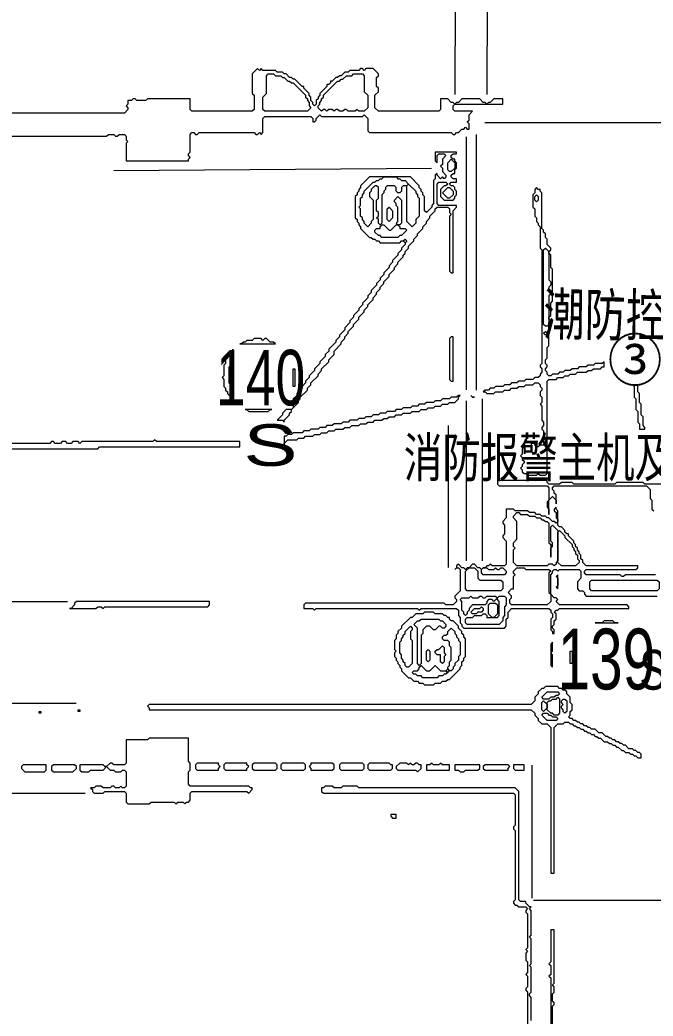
# Model space of a CAD drawing. Extents: x 20 to 3943, y 20 to 2783.
# Drawn here: x 2125 to 2482, y 1604 to 2164 of the extents above; entities that cross this region are included whole.
import ezdxf

# ---------------------------------------------------------------- set-up
doc = ezdxf.new("R2010")
doc.units = 0
for name, color, linetype, lineweight in [('OCR_TEXT', 6, 'Continuous', 0), ('TRACE_CURVE', 6, 'Continuous', 0), ('TRACE_STRAIGHT', 5, 'Continuous', 0), ('TRACE_TEXT_SYMBOL', 6, 'Continuous', 0)]:
    doc.layers.add(name, color=color, linetype=linetype, lineweight=lineweight)
doc.styles.add('wqy-unicode', font='wqy-unicode.lff')

msp = doc.modelspace()

# ---------------------------------------------------------------- linework, layer by layer
at = {"layer": 'TRACE_CURVE', "color": 6}
for points in [[(2359, 2090), (2359, 2085), (2360, 2084), (2360, 2088), (2361, 2089), (2364, 2089), (2365, 2088), (2363, 2086), (2363, 2083), (2362, 2082), (2363, 2081), (2363, 2079), (2365, 2077), (2365, 2076), (2364, 2075), (2363, 2076), (2362, 2075), (2360, 2077), (2360, 2078), (2359, 2077), (2359, 2075), (2358, 2074), (2358, 2061), (2357, 2060), (2357, 2059), (2354, 2056), (2353, 2057), (2353, 2065), (2352, 2066), (2352, 2067), (2351, 2068), (2351, 2069), (2350, 2070), (2350, 2071), (2345, 2076), (2322, 2076), (2317, 2071), (2317, 2070), (2316, 2069), (2316, 2068), (2315, 2067), (2315, 2066), (2314, 2065), (2314, 2053), (2315, 2052), (2315, 2051), (2316, 2050), (2316, 2049), (2317, 2048), (2317, 2047), (2322, 2042), (2323, 2042), (2324, 2041), (2325, 2041), (2326, 2040), (2327, 2040), (2328, 2039), (2339, 2039), (2340, 2040), (2341, 2040), (2342, 2039), (2342, 2038), (2340, 2036), (2340, 2035)], [(2367, 2056), (2368, 2055), (2367, 2054), (2367, 2023), (2368, 2022), (2369, 2022), (2369, 2057), (2371, 2059), (2371, 2060), (2361, 2060), (2360, 2061), (2360, 2072), (2361, 2073), (2365, 2073), (2366, 2072), (2365, 2071), (2364, 2071), (2362, 2069), (2362, 2065), (2364, 2063), (2369, 2063), (2370, 2064), (2370, 2065), (2371, 2066), (2371, 2068), (2370, 2069), (2370, 2070), (2369, 2071), (2368, 2071), (2367, 2072), (2368, 2073), (2371, 2073), (2371, 2075), (2369, 2075), (2368, 2076), (2368, 2077), (2369, 2078), (2370, 2078), (2370, 2080), (2371, 2081), (2371, 2084), (2370, 2085), (2370, 2086), (2369, 2086), (2368, 2087), (2368, 2088), (2369, 2089), (2371, 2089), (2371, 2090), (2359, 2090)], [(2416, 2070), (2415, 2069), (2415, 2067), (2414, 2066), (2414, 2059), (2415, 2058), (2415, 2054), (2416, 2053), (2416, 2051), (2417, 2050), (2417, 2049), (2418, 2048), (2418, 2036), (2419, 2035), (2419, 1971), (2418, 1970), (2418, 1969), (2419, 1968), (2419, 1966), (2418, 1965), (2418, 1964), (2417, 1963), (2415, 1963), (2414, 1962), (2410, 1962), (2409, 1961), (2406, 1961), (2405, 1960), (2402, 1960), (2401, 1959), (2398, 1959), (2397, 1958), (2393, 1958), (2392, 1957), (2390, 1957), (2389, 1956), (2387, 1956), (2386, 1955), (2387, 1955), (2388, 1954), (2392, 1954), (2393, 1955), (2397, 1955), (2398, 1956), (2401, 1956), (2402, 1957), (2405, 1957), (2406, 1958), (2409, 1958), (2410, 1959), (2414, 1959), (2415, 1960), (2417, 1960), (2418, 1959), (2418, 1958), (2419, 1957), (2419, 1956), (2418, 1955), (2418, 1953), (2419, 1952), (2419, 1949), (2418, 1948), (2419, 1947), (2419, 1939)], [(2439, 1968), (2436, 1968), (2435, 1967), (2432, 1967), (2431, 1966), (2429, 1966), (2428, 1965), (2425, 1965), (2424, 1964), (2423, 1964), (2422, 1965), (2422, 1966), (2421, 1967), (2421, 1968), (2422, 1969), (2422, 1970), (2421, 1971), (2421, 1973), (2422, 1974), (2422, 1980), (2423, 1981), (2423, 1988), (2422, 1989), (2423, 1990), (2423, 1994), (2424, 1995), (2423, 1996), (2423, 1997), (2424, 1998), (2424, 2005), (2425, 2006), (2425, 2024), (2424, 2025), (2424, 2032), (2423, 2033), (2423, 2034), (2424, 2035), (2424, 2036), (2422, 2038), (2422, 2041), (2421, 2042), (2421, 2044), (2420, 2045), (2420, 2046), (2419, 2047), (2419, 2067), (2418, 2068), (2418, 2069), (2417, 2069), (2416, 2070)], [(2283, 1951), (2283, 1952), (2287, 1956), (2287, 1957), (2289, 1959), (2289, 1960), (2293, 1964), (2293, 1965), (2295, 1967), (2295, 1968), (2299, 1972), (2299, 1973), (2302, 1976), (2302, 1978), (2306, 1982), (2306, 1983), (2308, 1985), (2308, 1986), (2310, 1988), (2310, 1989), (2313, 1992), (2313, 1993), (2316, 1996), (2316, 1997), (2319, 2000), (2319, 2001), (2321, 2003), (2321, 2004), (2324, 2007), (2324, 2008), (2326, 2010), (2326, 2011), (2328, 2013), (2328, 2014), (2330, 2016), (2330, 2017), (2333, 2020), (2333, 2021), (2336, 2024), (2336, 2025), (2338, 2027), (2338, 2028), (2341, 2031), (2341, 2032), (2342, 2033), (2342, 2034), (2344, 2036), (2344, 2037), (2347, 2040), (2347, 2041), (2349, 2043), (2349, 2044), (2352, 2047), (2352, 2048), (2354, 2050), (2354, 2051), (2356, 2053), (2356, 2054), (2359, 2057), (2359, 2058), (2360, 2059), (2366, 2059), (2367, 2058), (2367, 2056)], [(2340, 2035), (2338, 2033), (2338, 2032), (2335, 2029), (2335, 2028), (2333, 2026), (2333, 2025), (2330, 2022), (2330, 2021), (2328, 2019), (2328, 2018), (2326, 2016), (2326, 2015), (2323, 2012), (2323, 2011), (2321, 2009), (2321, 2008), (2318, 2005), (2318, 2004), (2316, 2002), (2316, 2001), (2313, 1998), (2313, 1997), (2311, 1995), (2311, 1994), (2308, 1991), (2308, 1990), (2305, 1987), (2305, 1986), (2303, 1984), (2303, 1983), (2299, 1979), (2299, 1978), (2297, 1976), (2297, 1975), (2294, 1972), (2294, 1971), (2291, 1968), (2291, 1967), (2288, 1964), (2288, 1963), (2286, 1961), (2286, 1960), (2284, 1958), (2284, 1957), (2281, 1954), (2281, 1953), (2279, 1951), (2279, 1946), (2278, 1945), (2275, 1945), (2273, 1943), (2273, 1942), (2270, 1939), (2273, 1939), (2274, 1938), (2274, 1939), (2277, 1942), (2277, 1943), (2278, 1944), (2278, 1945), (2282, 1949), (2282, 1950), (2283, 1951)], [(2419, 1939), (2420, 1938), (2420, 1936), (2419, 1935), (2419, 1934), (2420, 1933), (2420, 1929), (2421, 1928), (2421, 1926), (2420, 1925), (2418, 1925), (2417, 1924), (2416, 1924), (2415, 1925), (2415, 1926), (2413, 1926), (2413, 1925), (2412, 1924), (2409, 1924), (2408, 1923), (2408, 1920), (2407, 1919), (2408, 1918), (2408, 1917), (2409, 1916), (2409, 1915), (2408, 1914), (2408, 1913), (2407, 1912), (2408, 1911), (2408, 1910), (2409, 1909), (2410, 1909), (2411, 1908), (2416, 1908), (2417, 1909), (2418, 1908), (2421, 1908), (2422, 1909), (2422, 1961), (2423, 1962), (2427, 1962), (2428, 1963), (2431, 1963), (2432, 1964), (2434, 1964), (2435, 1965), (2438, 1965), (2439, 1966), (2444, 1966), (2445, 1967), (2447, 1967), (2448, 1968), (2452, 1968), (2453, 1969), (2454, 1969), (2454, 1972), (2453, 1971), (2449, 1971), (2448, 1970), (2445, 1970), (2444, 1969), (2440, 1969), (2439, 1968)], [(2427, 1890), (2426, 1889), (2426, 1888), (2427, 1887), (2427, 1884), (2428, 1883), (2428, 1882), (2427, 1881), (2426, 1882), (2425, 1882), (2423, 1884), (2422, 1884), (2421, 1885), (2419, 1885), (2418, 1886), (2416, 1886), (2415, 1887), (2412, 1887), (2411, 1888), (2404, 1888), (2403, 1889), (2399, 1889), (2399, 1884), (2397, 1882), (2397, 1881), (2398, 1880), (2398, 1875), (2397, 1874), (2397, 1873), (2399, 1871), (2399, 1858), (2398, 1857), (2391, 1857), (2390, 1858), (2389, 1857), (2388, 1857), (2387, 1856), (2386, 1856), (2385, 1855), (2384, 1856), (2383, 1856), (2381, 1858), (2380, 1858), (2378, 1856), (2377, 1856), (2376, 1855), (2375, 1856), (2374, 1856), (2372, 1858), (2371, 1857), (2371, 1856), (2370, 1855), (2371, 1856), (2372, 1856), (2373, 1855), (2373, 1843), (2370, 1840), (2370, 1839), (2371, 1838), (2371, 1837), (2369, 1835), (2365, 1835), (2364, 1836), (2286, 1836)], [(2442, 1859), (2442, 1860), (2441, 1861), (2441, 1863), (2440, 1864), (2440, 1865), (2439, 1866), (2439, 1867), (2438, 1868), (2438, 1869), (2437, 1870), (2437, 1871), (2434, 1874), (2434, 1875), (2433, 1875), (2432, 1876), (2432, 1877), (2430, 1879), (2429, 1879), (2428, 1880), (2428, 1888), (2427, 1889), (2427, 1890)], [(2483, 1852), (2466, 1852), (2465, 1851), (2464, 1851), (2463, 1852), (2444, 1852), (2443, 1853), (2443, 1854), (2444, 1855), (2472, 1855), (2473, 1856), (2473, 1857), (2444, 1857), (2442, 1859)], [(2286, 1836), (2285, 1835), (2285, 1833), (2290, 1833), (2291, 1832), (2292, 1833), (2349, 1833), (2350, 1832), (2351, 1833), (2371, 1833), (2372, 1832), (2372, 1829), (2373, 1828), (2373, 1825), (2374, 1824), (2374, 1823), (2375, 1822), (2398, 1822), (2399, 1823), (2399, 1827), (2400, 1828), (2400, 1831), (2402, 1833), (2423, 1833), (2424, 1832), (2424, 1831), (2425, 1830), (2425, 1828), (2424, 1827), (2424, 1821), (2425, 1820), (2425, 1819), (2426, 1819), (2426, 1821), (2425, 1822), (2425, 1823), (2426, 1824), (2426, 1826), (2427, 1827), (2427, 1830), (2426, 1831), (2427, 1832), (2428, 1832), (2429, 1833), (2468, 1833), (2468, 1834), (2467, 1835), (2429, 1835), (2427, 1837), (2428, 1838), (2427, 1839), (2426, 1839), (2424, 1841), (2424, 1852), (2425, 1853), (2425, 1854), (2426, 1855), (2427, 1855), (2428, 1854), (2429, 1855), (2440, 1855), (2441, 1854), (2441, 1850), (2439, 1848)], [(2439, 1848), (2439, 1844), (2440, 1843), (2442, 1843), (2443, 1842), (2443, 1841), (2444, 1840), (2484, 1840)], [(2297, 1733), (2296, 1732), (2295, 1732), (2295, 1730), (2296, 1729), (2403, 1729), (2404, 1728), (2404, 1711), (2403, 1710), (2403, 1709), (2404, 1708), (2404, 1669), (2403, 1668), (2403, 1667), (2404, 1666), (2405, 1666), (2406, 1665), (2410, 1665), (2411, 1664), (2410, 1663), (2410, 1662), (2411, 1661), (2411, 1642), (2410, 1641), (2411, 1640), (2410, 1639), (2410, 1635), (2411, 1634), (2411, 1628), (2410, 1627), (2411, 1626), (2411, 1620), (2410, 1619), (2410, 1618), (2411, 1617), (2411, 1584)], [(2307, 1733), (2306, 1732), (2302, 1732), (2301, 1733), (2297, 1733)], [(2413, 1601), (2413, 1614), (2412, 1615), (2412, 1616), (2413, 1617), (2413, 1631), (2412, 1632), (2413, 1633), (2413, 1647), (2412, 1648), (2413, 1649), (2413, 1663), (2412, 1664), (2413, 1665), (2412, 1665), (2410, 1667), (2410, 1668), (2407, 1668), (2406, 1669), (2406, 1730), (2404, 1732), (2316, 1732), (2315, 1733), (2307, 1733)]]:
    msp.add_lwpolyline(points, dxfattribs=at)
for points in [[(2368, 2086), (2370, 2084), (2370, 2081), (2368, 2079), (2367, 2079), (2366, 2080), (2366, 2084)], [(2329, 2075), (2330, 2076), (2337, 2076), (2338, 2075), (2339, 2075), (2340, 2074), (2342, 2074), (2344, 2072), (2343, 2071), (2341, 2071), (2340, 2070), (2340, 2068), (2339, 2067), (2338, 2067), (2337, 2068), (2337, 2070), (2336, 2071), (2332, 2071), (2331, 2070), (2331, 2069), (2330, 2068), (2330, 2067), (2329, 2066), (2329, 2050), (2328, 2049), (2327, 2050), (2327, 2052), (2326, 2053), (2327, 2054), (2327, 2056), (2326, 2057), (2326, 2063), (2327, 2064), (2327, 2070), (2326, 2071), (2325, 2071), (2323, 2069), (2323, 2068), (2322, 2067), (2322, 2065), (2324, 2063), (2324, 2052), (2323, 2051), (2323, 2050), (2321, 2048), (2319, 2050), (2319, 2051), (2318, 2052), (2318, 2053), (2317, 2054), (2317, 2058), (2316, 2059), (2317, 2060), (2317, 2064), (2318, 2065), (2318, 2066), (2319, 2067), (2319, 2068), (2324, 2073), (2325, 2073), (2326, 2074), (2327, 2074), (2328, 2075)], [(2343, 2071), (2344, 2072), (2348, 2068), (2348, 2067), (2349, 2066), (2349, 2065), (2350, 2064), (2350, 2054), (2348, 2052), (2348, 2050), (2346, 2048), (2343, 2051)], [(2366, 2070), (2367, 2070), (2369, 2068), (2369, 2066), (2367, 2064), (2366, 2064), (2363, 2067)], [(2338, 2065), (2340, 2063), (2340, 2050), (2339, 2049), (2338, 2049), (2337, 2050), (2338, 2051), (2338, 2059), (2337, 2060), (2337, 2061), (2336, 2062), (2336, 2063)], [(2415, 2065), (2416, 2066), (2417, 2065), (2417, 2063), (2416, 2062), (2415, 2063)], [(2332, 2058), (2333, 2059), (2335, 2057), (2335, 2053), (2333, 2051), (2332, 2052)], [(2328, 2048), (2329, 2049), (2330, 2049), (2333, 2046), (2334, 2046), (2337, 2049), (2338, 2049), (2339, 2048), (2339, 2047), (2342, 2047), (2343, 2046), (2340, 2043), (2339, 2043), (2338, 2042), (2329, 2042), (2328, 2043), (2327, 2043), (2325, 2045), (2325, 2046), (2326, 2047), (2328, 2047)], [(2341, 2040), (2342, 2041), (2343, 2040), (2342, 2039)], [(2420, 2035), (2421, 2036), (2423, 2034), (2423, 2018), (2424, 2017), (2424, 2015), (2423, 2014), (2423, 2013), (2424, 2012), (2424, 2010), (2423, 2009), (2423, 1993), (2422, 1992), (2421, 1992), (2420, 1993)], [(2420, 1988), (2421, 1989), (2422, 1988), (2421, 1987)], [(2405, 1887), (2406, 1887), (2407, 1886), (2411, 1886), (2412, 1885), (2415, 1885), (2416, 1884), (2418, 1884), (2419, 1883), (2420, 1883), (2421, 1882), (2422, 1882), (2423, 1881), (2423, 1870), (2424, 1869), (2424, 1862), (2424, 1867), (2425, 1868), (2425, 1870), (2424, 1871), (2424, 1879), (2425, 1880), (2428, 1877), (2428, 1860), (2427, 1859), (2427, 1858), (2426, 1857), (2425, 1858), (2423, 1858), (2422, 1857), (2405, 1857), (2403, 1859), (2403, 1866), (2404, 1867), (2403, 1868), (2403, 1870), (2405, 1872), (2405, 1882), (2403, 1884), (2403, 1885)], [(2428, 1876), (2429, 1877), (2432, 1874), (2432, 1873), (2436, 1869), (2436, 1868), (2437, 1867), (2437, 1866), (2438, 1865), (2438, 1864), (2439, 1863), (2439, 1861), (2440, 1860), (2440, 1859), (2438, 1857), (2430, 1857), (2428, 1859)], [(2378, 1856), (2381, 1856), (2383, 1854), (2383, 1850), (2384, 1849), (2396, 1849), (2397, 1848), (2397, 1844), (2396, 1843), (2377, 1843), (2376, 1844), (2376, 1854)], [(2385, 1855), (2386, 1856), (2388, 1856), (2389, 1855), (2392, 1855), (2393, 1856), (2394, 1855), (2395, 1855), (2396, 1856), (2397, 1856), (2399, 1854), (2399, 1853), (2398, 1852), (2386, 1852), (2385, 1853)], [(2405, 1856), (2409, 1856), (2410, 1855), (2423, 1855), (2424, 1854), (2423, 1853), (2423, 1842), (2424, 1841), (2424, 1837), (2422, 1835), (2402, 1835), (2401, 1836), (2401, 1838), (2402, 1839), (2402, 1840), (2400, 1842), (2402, 1844), (2403, 1844), (2403, 1851), (2404, 1852), (2403, 1853), (2403, 1854)], [(2446, 1848), (2447, 1849), (2484, 1849), (2485, 1848), (2485, 1844), (2484, 1843), (2447, 1843), (2446, 1844)], [(2378, 1839), (2379, 1840), (2380, 1839), (2383, 1839), (2384, 1840), (2385, 1840), (2386, 1839), (2387, 1839), (2388, 1840), (2393, 1840), (2394, 1839), (2392, 1837), (2391, 1838), (2389, 1838), (2388, 1837), (2388, 1836), (2387, 1835), (2380, 1835), (2378, 1833), (2378, 1832), (2377, 1831), (2377, 1830), (2376, 1829), (2375, 1830), (2375, 1831), (2374, 1832), (2374, 1837), (2373, 1838), (2374, 1839)], [(2394, 1839), (2395, 1840), (2398, 1840), (2399, 1839), (2399, 1835), (2398, 1834), (2398, 1829), (2397, 1828), (2397, 1826), (2395, 1824), (2377, 1824), (2376, 1825), (2376, 1827), (2377, 1828), (2380, 1828), (2381, 1829), (2385, 1829), (2386, 1830), (2387, 1830), (2388, 1829), (2388, 1828), (2394, 1828), (2395, 1829), (2395, 1837), (2394, 1838)], [(2389, 1835), (2390, 1836), (2393, 1836), (2394, 1835), (2394, 1830), (2392, 1828), (2391, 1828), (2389, 1830)], [(2384, 1833), (2385, 1834), (2386, 1833), (2386, 1832), (2385, 1831), (2383, 1831), (2382, 1830), (2380, 1830), (2379, 1831), (2381, 1833)]]:
    msp.add_lwpolyline(points, close=True, dxfattribs=at)
at = {"layer": 'TRACE_STRAIGHT', "color": 5}
for p, q in [((2370.182, 2122.372), (2370.46, 2193.63)), ((2388.306, 2122.374), (2388.358, 2193.625)), ((2386.876, 2106.71), (2536.876, 2106.694)), ((2376.476, 2098.625), (2376.483, 1956.125)), ((2382, 2100), (2382, 1956)), ((2178.117, 2079.735), (2356.876, 2081.029)), ((2376.473, 1949.875), (2376.484, 1859.875)), ((2385.475, 1951.125), (2385.49, 1859.875)), ((2366.181, 1936.126), (2366.233, 1856.125)), ((2085, 1837), (2152, 1837)), ((2043.12, 1779.864), (2156.875, 1779.632)), ((2413.542, 1669.875), (2413.546, 1744.875)), ((2093, 1729), (2162, 1729)), ((2414.375, 1668.726), (2531.875, 1668.766))]:
    msp.add_line(p, q, dxfattribs=at)
at = {"layer": 'TRACE_TEXT_SYMBOL', "color": 6}
for points in [[(2259, 2137), (2256, 2134), (2256, 2123), (2257, 2122), (2257, 2114), (2256, 2113), (2222, 2113), (2221, 2114), (2221, 2120), (2197, 2120), (2196, 2119), (2191, 2119), (2190, 2120), (2189, 2120), (2188, 2119), (2186, 2119), (2186, 2117), (2185, 2116), (2186, 2115), (2186, 2114), (2184, 2112), (2081, 2112)], [(2318, 2137), (2317, 2137), (2316, 2136), (2311, 2136), (2310, 2135), (2308, 2135), (2306, 2133), (2305, 2133), (2304, 2132), (2303, 2132), (2301, 2130), (2300, 2130), (2300, 2129), (2299, 2128), (2298, 2128), (2298, 2127), (2294, 2123), (2294, 2122), (2293, 2121), (2293, 2120), (2292, 2119), (2292, 2117), (2291, 2116), (2290, 2117), (2290, 2118), (2289, 2119), (2289, 2121), (2288, 2122), (2288, 2123), (2285, 2126), (2285, 2127), (2284, 2127), (2280, 2131), (2279, 2131), (2278, 2132), (2277, 2132), (2275, 2134), (2274, 2134), (2273, 2135), (2270, 2135), (2269, 2136), (2262, 2136), (2261, 2137), (2260, 2136), (2259, 2137)], [(2289, 2110), (2290, 2109), (2290, 2107), (2291, 2107), (2292, 2108), (2292, 2109), (2294, 2111), (2295, 2110), (2318, 2110), (2319, 2111), (2321, 2109), (2321, 2102), (2322, 2101), (2368, 2101), (2369, 2100), (2370, 2100), (2371, 2101), (2372, 2101), (2374, 2103), (2375, 2103), (2376, 2104), (2377, 2103), (2378, 2103), (2378, 2106), (2377, 2107), (2378, 2108), (2378, 2111), (2380, 2113), (2370, 2113), (2369, 2114), (2369, 2116), (2370, 2117), (2397, 2117), (2397, 2120), (2392, 2120), (2390, 2118), (2389, 2118), (2388, 2117), (2387, 2118), (2386, 2118), (2384, 2120), (2374, 2120), (2372, 2118), (2371, 2118), (2370, 2117), (2369, 2118), (2368, 2118), (2366, 2120), (2362, 2120), (2362, 2114), (2361, 2113), (2327, 2113), (2325, 2115), (2325, 2122), (2327, 2124), (2327, 2126), (2326, 2127), (2326, 2132), (2327, 2133), (2327, 2134), (2324, 2137), (2320, 2137), (2319, 2136), (2318, 2137)], [(2090, 2099), (2174, 2099), (2175, 2100), (2178, 2100), (2179, 2099), (2180, 2099), (2181, 2100), (2184, 2100), (2185, 2099), (2185, 2097), (2186, 2096), (2185, 2095), (2185, 2085), (2220, 2085), (2220, 2086), (2221, 2087), (2220, 2088), (2220, 2089), (2221, 2090), (2221, 2100), (2222, 2101), (2223, 2101), (2224, 2100), (2225, 2100), (2226, 2101), (2257, 2101), (2258, 2100), (2259, 2100), (2260, 2101), (2261, 2100), (2262, 2101), (2262, 2109), (2263, 2110), (2289, 2110)], [(2372, 1953), (2371, 1952), (2368, 1952), (2367, 1951), (2363, 1951), (2362, 1950), (2359, 1950), (2358, 1949), (2354, 1949), (2353, 1948), (2350, 1948), (2349, 1947), (2346, 1947), (2345, 1946), (2341, 1946), (2340, 1945), (2337, 1945), (2336, 1944), (2332, 1944), (2331, 1943), (2328, 1943), (2327, 1942), (2324, 1942), (2323, 1941), (2320, 1941), (2319, 1940), (2316, 1940), (2315, 1939), (2311, 1939), (2310, 1938), (2307, 1938), (2306, 1937), (2302, 1937), (2301, 1936), (2298, 1936), (2297, 1935), (2294, 1935), (2293, 1934), (2289, 1934), (2288, 1933), (2285, 1933), (2284, 1932), (2279, 1932), (2278, 1931), (2276, 1931), (2275, 1930), (2274, 1930), (2274, 1924), (2274, 1926), (2276, 1928), (2281, 1928), (2282, 1929), (2285, 1929), (2286, 1930), (2290, 1930), (2291, 1931), (2294, 1931), (2295, 1932), (2298, 1932), (2299, 1933), (2302, 1933), (2303, 1934), (2307, 1934), (2308, 1935)], [(2308, 1935), (2311, 1935), (2312, 1936), (2316, 1936), (2317, 1937), (2320, 1937), (2321, 1938), (2324, 1938), (2325, 1939), (2329, 1939), (2330, 1940), (2332, 1940), (2333, 1941), (2336, 1941), (2337, 1942), (2340, 1942), (2341, 1943), (2345, 1943), (2346, 1944), (2350, 1944), (2351, 1945), (2354, 1945), (2355, 1946), (2358, 1946), (2359, 1947), (2362, 1947), (2363, 1948), (2366, 1948), (2367, 1949), (2370, 1949), (2372, 1951), (2372, 1952), (2373, 1953), (2372, 1953)], [(2149, 1927), (2148, 1926), (2145, 1926), (2144, 1927), (2143, 1927), (2142, 1926), (2085, 1926)], [(2113, 1923), (2169, 1923), (2170, 1924), (2249, 1924), (2249, 1927), (2202, 1927), (2201, 1928), (2200, 1927), (2160, 1927), (2159, 1926), (2158, 1927), (2155, 1927), (2154, 1926), (2152, 1926), (2151, 1927), (2149, 1927)], [(2491, 1903), (2477, 1903), (2476, 1904), (2461, 1904), (2460, 1903), (2437, 1903), (2436, 1904), (2430, 1904), (2429, 1903), (2423, 1903), (2422, 1904), (2422, 1905), (2394, 1905), (2394, 1903), (2395, 1902), (2422, 1902), (2423, 1901), (2423, 1894), (2422, 1893), (2422, 1890), (2423, 1889), (2423, 1886), (2423, 1894), (2425, 1896), (2427, 1894), (2427, 1892), (2427, 1897), (2426, 1898), (2426, 1899), (2425, 1900), (2425, 1901), (2426, 1902), (2478, 1902), (2480, 1900), (2480, 1895), (2481, 1894), (2481, 1889), (2482, 1888)], [(2421, 1789), (2420, 1788), (2419, 1788), (2417, 1786), (2417, 1785), (2415, 1783), (2415, 1781), (2413, 1779), (2198, 1779), (2197, 1778), (2198, 1777), (2198, 1776), (2413, 1776), (2415, 1774), (2415, 1773), (2417, 1771), (2417, 1770), (2419, 1768), (2422, 1768), (2424, 1766), (2424, 1684), (2426, 1684), (2426, 1766), (2428, 1768), (2431, 1768), (2432, 1769), (2434, 1769), (2435, 1768), (2436, 1768), (2437, 1767), (2438, 1767), (2439, 1766), (2440, 1766), (2441, 1765), (2442, 1765), (2443, 1764), (2444, 1764), (2445, 1763), (2446, 1763), (2447, 1762), (2448, 1762), (2449, 1761), (2450, 1761), (2451, 1760), (2452, 1760), (2454, 1758), (2456, 1758), (2457, 1757), (2458, 1757), (2459, 1756), (2460, 1756), (2461, 1755), (2462, 1755), (2464, 1753), (2465, 1753), (2466, 1752), (2468, 1752), (2469, 1751), (2470, 1751), (2471, 1750), (2472, 1750), (2473, 1749), (2475, 1749), (2475, 1751)], [(2475, 1751), (2474, 1752), (2473, 1752), (2472, 1753), (2471, 1753), (2470, 1754), (2468, 1754), (2466, 1756), (2465, 1756), (2464, 1757), (2463, 1757), (2462, 1758), (2461, 1758), (2460, 1759), (2459, 1759), (2458, 1760), (2457, 1760), (2456, 1761), (2455, 1761), (2453, 1763), (2451, 1763), (2449, 1765), (2447, 1765), (2446, 1766), (2445, 1766), (2444, 1767), (2443, 1767), (2442, 1768), (2441, 1768), (2440, 1769), (2439, 1769), (2438, 1770), (2437, 1770), (2436, 1771), (2435, 1771), (2434, 1772), (2435, 1773), (2435, 1775), (2436, 1776), (2436, 1779), (2435, 1780), (2435, 1783), (2433, 1785), (2433, 1786), (2432, 1787), (2431, 1787), (2430, 1788), (2429, 1788), (2428, 1789), (2421, 1789)], [(2198, 1760), (2197, 1759), (2185, 1759), (2185, 1746), (2184, 1745), (2178, 1745), (2177, 1746), (2176, 1746), (2174, 1744), (2173, 1744), (2172, 1745), (2159, 1745), (2159, 1742), (2160, 1741), (2164, 1741), (2165, 1742), (2172, 1742), (2174, 1744), (2176, 1742), (2178, 1742), (2179, 1741), (2182, 1741), (2183, 1742), (2184, 1742), (2185, 1741), (2185, 1733), (2184, 1732), (2183, 1732), (2182, 1733), (2181, 1732), (2179, 1732), (2178, 1733), (2177, 1733), (2176, 1732), (2172, 1732), (2171, 1733), (2168, 1733), (2167, 1732), (2165, 1732), (2166, 1731), (2166, 1730), (2167, 1729), (2172, 1729), (2173, 1730), (2184, 1730), (2185, 1729), (2185, 1724), (2186, 1723), (2198, 1723), (2199, 1724), (2212, 1724), (2213, 1723), (2214, 1724), (2217, 1724), (2218, 1723), (2219, 1724), (2220, 1724), (2221, 1725), (2221, 1729), (2222, 1730), (2253, 1730), (2254, 1729), (2256, 1731), (2256, 1732)], [(2256, 1732), (2255, 1732), (2254, 1733), (2221, 1733), (2220, 1734), (2220, 1741), (2221, 1742), (2221, 1746), (2220, 1747), (2220, 1760), (2198, 1760)]]:
    msp.add_lwpolyline(points, dxfattribs=at)
for points in [[(2264, 2133), (2265, 2134), (2268, 2134), (2269, 2133), (2272, 2133), (2273, 2132), (2274, 2132), (2276, 2130), (2277, 2130), (2278, 2129), (2279, 2129), (2286, 2122), (2286, 2121), (2287, 2120), (2287, 2119), (2288, 2118), (2288, 2116), (2289, 2115), (2287, 2113), (2263, 2113), (2262, 2114), (2262, 2121), (2264, 2123)], [(2312, 2133), (2313, 2134), (2318, 2134), (2319, 2133), (2319, 2124), (2321, 2122), (2321, 2115), (2319, 2113), (2316, 2113), (2315, 2114), (2314, 2113), (2310, 2113), (2309, 2114), (2308, 2114), (2307, 2113), (2305, 2113), (2304, 2114), (2303, 2114), (2302, 2113), (2301, 2114), (2299, 2114), (2298, 2113), (2297, 2114), (2296, 2114), (2295, 2113), (2293, 2115), (2293, 2116), (2294, 2117), (2294, 2118), (2295, 2119), (2295, 2120), (2296, 2121), (2296, 2122), (2304, 2130), (2305, 2130), (2306, 2131), (2307, 2131), (2309, 2133)], [(2368, 1986), (2367, 1985), (2367, 1962), (2368, 1961), (2369, 1961), (2369, 1986)], [(2257, 1985), (2256, 1984), (2253, 1984), (2252, 1983), (2251, 1983), (2250, 1982), (2249, 1982), (2269, 1982), (2268, 1983), (2266, 1983), (2264, 1985), (2263, 1985), (2262, 1984), (2261, 1985)], [(2245, 1979), (2245, 1978), (2242, 1975), (2242, 1974), (2241, 1973), (2241, 1971), (2240, 1970), (2240, 1964), (2239, 1963), (2240, 1962), (2240, 1958), (2241, 1957), (2241, 1956), (2242, 1955), (2242, 1954), (2244, 1952), (2244, 1951), (2245, 1950), (2245, 1957), (2244, 1958), (2244, 1959), (2243, 1960), (2243, 1969), (2244, 1970), (2244, 1971), (2245, 1972)], [(2279, 1968), (2280, 1968), (2280, 1958), (2279, 1958)], [(2470, 1959), (2471, 1958), (2471, 1952), (2472, 1951), (2472, 1945), (2473, 1944), (2473, 1938), (2474, 1937), (2474, 1934), (2477, 1934), (2477, 1935), (2476, 1936), (2476, 1941), (2475, 1942), (2475, 1948), (2474, 1949), (2474, 1954), (2473, 1955), (2473, 1959)], [(2379, 1953), (2380, 1952), (2381, 1952), (2380, 1952)], [(2252, 1945), (2253, 1945), (2254, 1944), (2265, 1944), (2266, 1945), (2267, 1945)], [(2428, 1852), (2427, 1851), (2428, 1850), (2428, 1846), (2427, 1845), (2428, 1844)], [(2157, 1837), (2156, 1836), (2156, 1835), (2154, 1833), (2153, 1833), (2168, 1833), (2169, 1834), (2171, 1834), (2172, 1833), (2173, 1834), (2231, 1834), (2232, 1835), (2232, 1837)], [(2353, 1831), (2352, 1830), (2348, 1830), (2346, 1828), (2345, 1828), (2340, 1823), (2340, 1822), (2338, 1820), (2338, 1819), (2337, 1818), (2337, 1816), (2336, 1815), (2336, 1810), (2337, 1809), (2336, 1808), (2336, 1806), (2337, 1805), (2337, 1804), (2338, 1803), (2338, 1802), (2339, 1801), (2339, 1800), (2340, 1799), (2340, 1798), (2344, 1794), (2345, 1794), (2347, 1792), (2349, 1792), (2350, 1791), (2352, 1791), (2353, 1790), (2358, 1790), (2359, 1791), (2362, 1791), (2363, 1792), (2365, 1792), (2366, 1793), (2367, 1793), (2373, 1799), (2373, 1800), (2374, 1801), (2374, 1803), (2375, 1804), (2375, 1805), (2376, 1806), (2376, 1816), (2375, 1817), (2375, 1818), (2374, 1819), (2374, 1820), (2372, 1822), (2372, 1823), (2369, 1826), (2368, 1826), (2367, 1827), (2367, 1828), (2366, 1828), (2365, 1829), (2364, 1829), (2363, 1830), (2359, 1830), (2358, 1831)], [(2350, 1826), (2351, 1827), (2361, 1827), (2362, 1826), (2363, 1826), (2365, 1824), (2365, 1823), (2364, 1822), (2363, 1822), (2362, 1823), (2361, 1823), (2359, 1821), (2358, 1821), (2356, 1823), (2354, 1823), (2352, 1821), (2352, 1819), (2351, 1818), (2351, 1802), (2350, 1801), (2349, 1802), (2349, 1822), (2347, 1824), (2349, 1826)], [(2454, 1826), (2453, 1825), (2449, 1825), (2462, 1825), (2460, 1825), (2459, 1826)], [(2345, 1823), (2346, 1822), (2346, 1821), (2345, 1820), (2345, 1816), (2346, 1815), (2346, 1802), (2344, 1800), (2343, 1800), (2342, 1801), (2342, 1802), (2341, 1803), (2341, 1804), (2340, 1805), (2340, 1807), (2339, 1808), (2339, 1814), (2340, 1815), (2340, 1816), (2341, 1817), (2341, 1818), (2342, 1819), (2342, 1820)], [(2368, 1822), (2370, 1820), (2370, 1819), (2371, 1818), (2371, 1817), (2372, 1816), (2372, 1815), (2373, 1814), (2373, 1807), (2372, 1806), (2372, 1804), (2370, 1802), (2370, 1801), (2369, 1800), (2369, 1799), (2368, 1798), (2367, 1798), (2366, 1799), (2366, 1800), (2367, 1801), (2367, 1803), (2368, 1804), (2368, 1811), (2367, 1812), (2367, 1814), (2366, 1815), (2364, 1815), (2363, 1816), (2363, 1817), (2364, 1818), (2365, 1818), (2366, 1819), (2366, 1820)], [(2363, 1812), (2364, 1811), (2364, 1808), (2365, 1807), (2364, 1806), (2364, 1803), (2363, 1802), (2362, 1803), (2362, 1807), (2360, 1807), (2359, 1808), (2359, 1809), (2360, 1810), (2361, 1810)], [(2425, 1814), (2424, 1813), (2424, 1801), (2425, 1800), (2425, 1807), (2424, 1808), (2425, 1809)], [(2354, 1809), (2355, 1810), (2356, 1809), (2356, 1804), (2355, 1803), (2354, 1804)], [(2435, 1809), (2436, 1809), (2436, 1802), (2435, 1802)], [(2350, 1800), (2351, 1801), (2354, 1798), (2356, 1798), (2359, 1801), (2362, 1798), (2365, 1798), (2366, 1797), (2365, 1796), (2364, 1796), (2363, 1795), (2361, 1795), (2360, 1794), (2352, 1794), (2351, 1795), (2349, 1795), (2348, 1796), (2347, 1796), (2346, 1797), (2347, 1798), (2349, 1798), (2350, 1799)], [(2365, 1798), (2366, 1799), (2367, 1798), (2366, 1797)], [(2422, 1786), (2428, 1786), (2429, 1785), (2428, 1784), (2427, 1784), (2426, 1783), (2424, 1783), (2423, 1782), (2420, 1782), (2419, 1783)], [(2419, 1780), (2420, 1781), (2422, 1779), (2422, 1777), (2420, 1775), (2419, 1776)], [(2427, 1782), (2428, 1783), (2429, 1782), (2429, 1774), (2428, 1773), (2426, 1773), (2425, 1774), (2424, 1774), (2422, 1776), (2422, 1780), (2423, 1781), (2424, 1781), (2425, 1782)], [(2430, 1781), (2431, 1782), (2432, 1782), (2433, 1781), (2433, 1775), (2432, 1774), (2431, 1775), (2431, 1776), (2430, 1777), (2430, 1778), (2431, 1779), (2430, 1780)], [(2136, 1775), (2137, 1775), (2137, 1774), (2136, 1774)], [(2158, 1776), (2159, 1776), (2159, 1775), (2158, 1775)], [(2419, 1773), (2420, 1774), (2422, 1774), (2423, 1773), (2424, 1773), (2425, 1772), (2427, 1772), (2428, 1771), (2427, 1770), (2422, 1770)], [(2127, 1745), (2126, 1744), (2126, 1743), (2128, 1741), (2139, 1741), (2140, 1742), (2140, 1745)], [(2144, 1745), (2143, 1744), (2143, 1742), (2144, 1741), (2155, 1741), (2157, 1743), (2157, 1744), (2156, 1745)], [(2225, 1746), (2224, 1745), (2224, 1743), (2225, 1742), (2237, 1742), (2237, 1743), (2238, 1744), (2237, 1745), (2237, 1746)], [(2241, 1746), (2240, 1745), (2240, 1743), (2241, 1742), (2253, 1742), (2253, 1743), (2254, 1744), (2253, 1745), (2253, 1746)], [(2257, 1746), (2256, 1745), (2256, 1743), (2257, 1742), (2269, 1742), (2270, 1743), (2270, 1745), (2269, 1746)], [(2273, 1746), (2272, 1745), (2272, 1743), (2273, 1742), (2285, 1742), (2286, 1743), (2286, 1745), (2285, 1746)], [(2289, 1746), (2289, 1745), (2288, 1744), (2289, 1743), (2289, 1742), (2301, 1742), (2302, 1743), (2302, 1745), (2301, 1746)], [(2306, 1746), (2305, 1745), (2305, 1743), (2306, 1742), (2318, 1742), (2319, 1743), (2319, 1745), (2318, 1746)], [(2322, 1746), (2321, 1745), (2321, 1743), (2322, 1742), (2334, 1742), (2335, 1743), (2335, 1745), (2334, 1745), (2333, 1746)], [(2339, 1746), (2337, 1744), (2337, 1743), (2338, 1742), (2348, 1742), (2349, 1741), (2351, 1743), (2351, 1745), (2350, 1745), (2349, 1746), (2348, 1746), (2347, 1745), (2346, 1745), (2345, 1746), (2344, 1745), (2343, 1746)], [(2357, 1746), (2356, 1745), (2354, 1745), (2354, 1742), (2367, 1742), (2367, 1745), (2363, 1745), (2362, 1746), (2361, 1745), (2358, 1745)], [(2370, 1745), (2370, 1742), (2372, 1742), (2373, 1741), (2375, 1741), (2376, 1742), (2383, 1742), (2384, 1743), (2384, 1745)], [(2387, 1745), (2386, 1744), (2386, 1743), (2387, 1742), (2400, 1742), (2400, 1743), (2401, 1744), (2400, 1745)], [(2403, 1745), (2403, 1743), (2404, 1742), (2409, 1742), (2409, 1745)], [(2334, 1717), (2334, 1716), (2335, 1715), (2337, 1715), (2337, 1717)], [(2424, 1652), (2424, 1634), (2423, 1633), (2424, 1632), (2424, 1627), (2423, 1626), (2424, 1625), (2424, 1572), (2425, 1572), (2425, 1573), (2426, 1574), (2426, 1576), (2425, 1577), (2425, 1609), (2426, 1610), (2426, 1611), (2425, 1612), (2425, 1616), (2426, 1617), (2426, 1620), (2425, 1621), (2426, 1622), (2426, 1652)]]:
    msp.add_lwpolyline(points, close=True, dxfattribs=at)

# ---------------------------------------------------------------- texts
at = {"layer": 'OCR_TEXT', "color": 6, "style": 'wqy-unicode', "width": 0.72}
msp.add_text('潮防控制室与安保监控宣', height=23.62861, rotation=-0.78752, dxfattribs=at).set_placement((2419.74, 1987.065))
at = {"layer": 'OCR_TEXT', "color": 6, "style": 'wqy-unicode'}
for s, height, width, p in [('③', 23.732, 0.956687, (2456, 1961.028)), ('140', 31.2364, 0.72, (2235.599, 1947.416)), ('S', 23.453, 1.455603, (2251, 1913.313)), ('消防报警主机及广据主机', 22.04724, 0.72, (2341.295, 1907.013)), ('139', 34.202, 0.72, (2427.845, 1787.456)), ('S', 22.476, 0.759445, (2474, 1787.3))]:
    msp.add_text(s, height=height, dxfattribs=dict(at, width=width)).set_placement(p)

doc.saveas('drawing.dxf')
